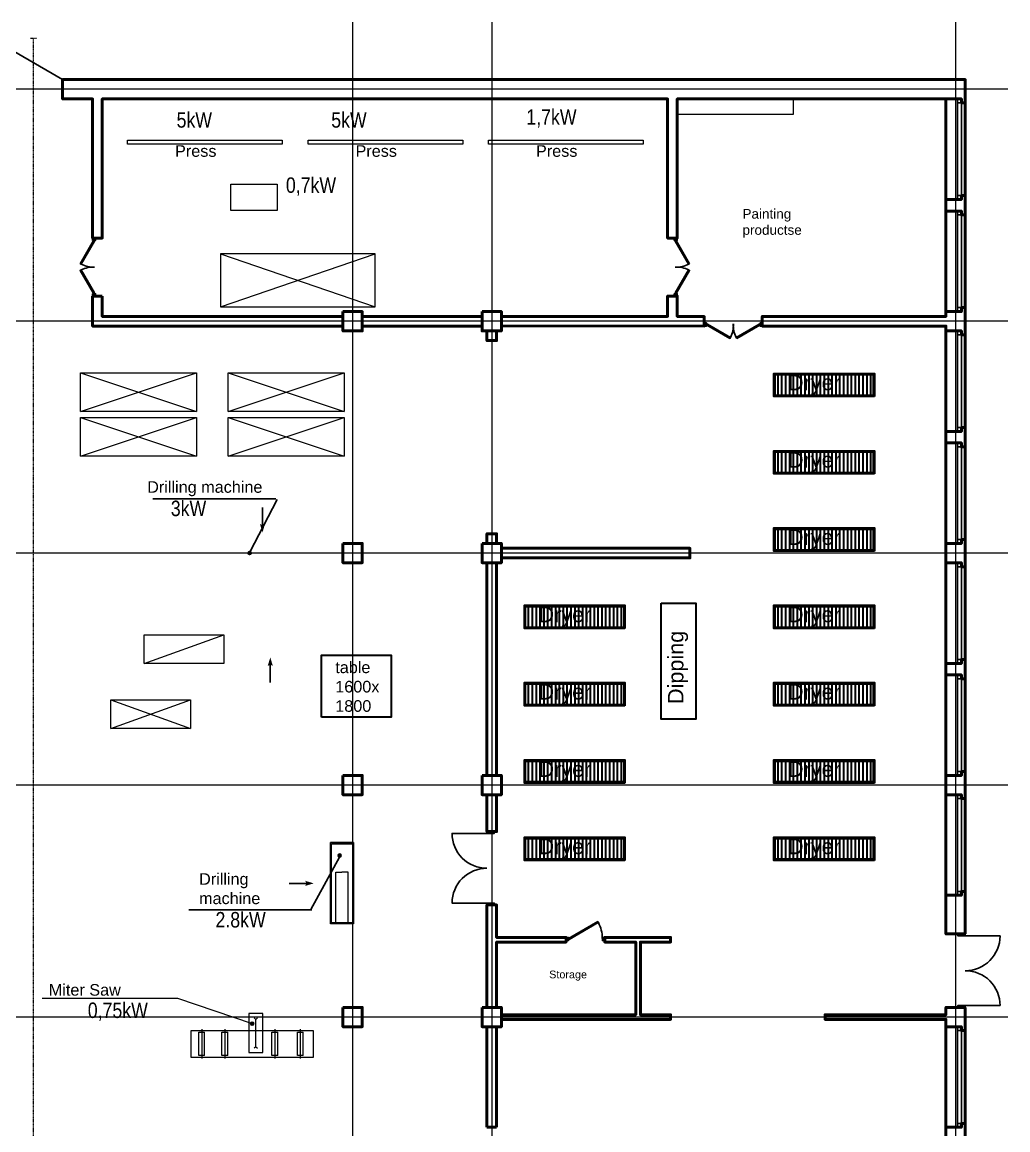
# Model space of a CAD drawing. Header units: millimetres. Extents: x 22548 to 138166, y 14045 to 100780.
# Drawn here: x 112670 to 138166, y 72129 to 100780 of the extents above; entities that cross this region are included whole.
import ezdxf

# ---------------------------------------------------------------- set-up
doc = ezdxf.new("R2010")
doc.units = ezdxf.units.MM
doc.linetypes.add('ACAD_ISO10W100', pattern=[18, 12, -3, 0, -3])
doc.linetypes.add('DASHED', pattern=[0.211667, 0.141111, -0.070556])
for name, color, linetype, lineweight in [('axis', 40, 'ACAD_ISO10W100', 13), ('equipment', 177, 'Continuous', 13), ('rail', 30, 'DASHED', 13), ('wall', 5, 'Continuous', 50)]:
    doc.layers.add(name, color=color, linetype=linetype, lineweight=lineweight)
for name, color, linetype in [('door_cad-block.com', 250, 'Continuous'), ('txt', 7, 'Continuous'), ('Windows', 7, 'Continuous')]:
    doc.layers.add(name, color=color, linetype=linetype)
doc.styles.add('Qwerty', font='timesi.ttf')
doc.styles.get("Standard").update_dxf_attribs({"font": 'arial.ttf'})

# ---------------------------------------------------------------- blocks, each defined once
blk = doc.blocks.new('вапап')
at = {"color": 0}
for p, q in [((87480.68, 10882.75), (87495.68, 10882.75)), ((87480.68, 10877.75), (87480.68, 10882.75)), ((87480.68, 10877.75), (87495.68, 10882.75)), ((87480.68, 10882.75), (87495.68, 10877.75)), ((87495.68, 10882.75), (87495.68, 10877.75)), ((87495.68, 10877.75), (87480.68, 10877.75))]:
    blk.add_line(p, q, dxfattribs=at)
blk = doc.blocks.new('Dryer_top_dwgmodels.com')
at = {"color": 0, "lineweight": -2}
for points in [[(2600, -300), (0, -300), (0, 300), (2600, 300)], [(2570, -270), (30, -270), (30, 270), (2570, 270)]]:
    blk.add_lwpolyline(points, close=True, dxfattribs=at)
for points in [[(100, 270), (100, -270)], [(200, 270), (200, -270)], [(300, 270), (300, -270)], [(400, 270), (400, -270)], [(500, 270), (500, -270)], [(600, 270), (600, -270)], [(700, 270), (700, -270)], [(800, 270), (800, -270)], [(900, 270), (900, -270)], [(1000, 270), (1000, -270)], [(1100, 270), (1100, -270)], [(1200, 270), (1200, -270)], [(1300, 270), (1300, -270)], [(1400, 270), (1400, -270)], [(1500, 270), (1500, -270)], [(1600, 270), (1600, -270)], [(1700, 270), (1700, -270)], [(1800, 270), (1800, -270)], [(1900, 270), (1900, -270)], [(2000, 270), (2000, -270)], [(2100, 270), (2100, -270)], [(2200, 270), (2200, -270)], [(2300, 270), (2300, -270)], [(2400, 270), (2400, -270)], [(2500, 270), (2500, -270)]]:
    blk.add_lwpolyline(points, dxfattribs=at)
at = {"insert": (364, 263), "char_height": 400, "width": 1116.23, "attachment_point": 1}
blk.add_mtext('Dryer', dxfattribs=at)
blk = doc.blocks.new('Press Kadis_top_dwgmodels.com')
at = {"lineweight": 15}
blk.add_lwpolyline([(-2000, 487), (2000, 487), (2000, 384), (-2000, 384)], close=True, dxfattribs=at)
at = {"color": 0, "insert": (-773, 358), "char_height": 300, "width": 1116.23, "attachment_point": 1}
blk.add_mtext('Press ', dxfattribs=at)
blk = doc.blocks.new('Miter Saw_dwgmodels.com')
at = {"color": 0}
for p, q in [((-1301, 1136), (-1665, 1136)), ((-1665, 1136), (-1665, 128)), ((-1483, 986), (-1525, 1024)), ((-1483, 986), (-1525, 1024)), ((-1483, 986), (-1441, 1024)), ((-1483, 986), (-1441, 1024)), ((-1483, 278), (-1483, 986)), ((-1301, 128), (-1301, 1136)), ((-3154, 700), (-2310, 700)), ((-3154, 0), (-3154, 700)), ((-2955, 50), (-2955, 650)), ((-2955, 650), (-2805, 650)), ((-2880, 730), (-2880, -30)), ((-2805, 50), (-2805, 650)), ((-2359, 50), (-2359, 650)), ((-2359, 650), (-2209, 650)), ((-2310, 700), (-1234, 700)), ((-2284, 730), (-2284, -30)), ((-2209, 50), (-2209, 650)), ((-1234, 700), (0, 700)), ((-1065, 50), (-1065, 650)), ((-1065, 650), (-915, 650)), ((-990, 730), (-990, -30)), ((-915, 50), (-915, 650)), ((-406, 50), (-406, 650)), ((-406, 650), (-256, 650)), ((-331, 730), (-331, -30)), ((-256, 50), (-256, 650)), ((0, 700), (0, 0)), ((0, 0), (-3154, 0)), ((-2805, 50), (-2955, 50)), ((-2209, 50), (-2359, 50)), ((-1665, 128), (-1301, 128)), ((-1483, 278), (-1525, 239)), ((-1483, 278), (-1441, 239)), ((-915, 50), (-1065, 50)), ((-256, 50), (-406, 50))]:
    blk.add_line(p, q, dxfattribs=at)
blk = doc.blocks.new('Drilling machine_dwgmodels.com')
at = {"color": 0}
for p, q in [((-300, 0), (-300, 2100)), ((300, 2100), (300, 0)), ((300, 0), (-300, 0))]:
    blk.add_line(p, q, dxfattribs=at)
blk.add_lwpolyline([(-270, 2070), (270, 2070), (270, 30), (-270, 30)], close=True, dxfattribs=at)
for points in [[(-159, 30), (-159, 1338), (0, 1338)], [(159, 30), (159, 1338), (0, 1338)]]:
    blk.add_lwpolyline(points, dxfattribs=at)
blk = doc.blocks.new('*U31')
at = {"color": 0}
for p, q in [((0, 0), (2600, 0)), ((100, 0), (100, -100)), ((2500, 0), (2500, -100)), ((0, -100), (2600, -100))]:
    blk.add_line(p, q, dxfattribs=at)
blk = doc.blocks.new('*U37')
for points in [[(5, 5), (65, 5), (65, 85), (5, 85)], [(5, 5), (65, 5), (65, 85), (5, 85)], [(683, -289), (85, 56), (70, 30), (668, -315)], [(842, -315), (1440, 30), (1425, 56), (827, -289)], [(1505, 5), (1445, 5), (1445, 85), (1505, 85)]]:
    blk.add_lwpolyline(points, close=True)
for centre, start, end in [((20, 30), 334.2879, 2.3373), ((1490, 30), 177.6627, 205.7121)]:
    blk.add_arc(centre, 736, start, end)
blk = doc.blocks.new('*U50')
for points in [[(5, 5), (65, 5), (65, 85), (5, 85)], [(940, 30), (187, -405), (172, -379), (925, 56)], [(1005, 5), (945, 5), (945, 85), (1005, 85)]]:
    blk.add_lwpolyline(points, close=True)
blk.add_arc((940, 30), 871, 180, 208.0251)
blk = doc.blocks.new('*U35')
at = {"color": 0, "linetype": 'ByBlock', "ltscale": 10}
blk.add_lwpolyline([(-50, 0), (-50, 900, 0.414214), (-950, 0)], format="xyb", dxfattribs=at)
at = {"color": 0}
blk.add_lwpolyline([(-50, 0), (0, 0), (0, -190), (-50, -190)], close=True, dxfattribs=at)
blk = doc.blocks.new('gate 1500')
at = {"color": 0}
for points in [[(0, 0), (1299, 750)], [(3000, 0), (1701, 750)]]:
    blk.add_lwpolyline(points, dxfattribs=at)
at = {"color": 0, "linetype": 'DASHED', "ltscale": 200}
for centre, start, end in [((0, 0), 0, 30), ((3000, 0), 150, 180)]:
    blk.add_arc(centre, 1500, start, end, dxfattribs=at)

msp = doc.modelspace()

# ---------------------------------------------------------------- hatches: boundary and pattern name
at = {"layer": 'txt'}
for points in [[(118887, 87581), (118954, 87808, -0.449967), (118819, 87808)], [(118594, 87048, 1), (118515, 87048, 1)], [(119088, 84349), (119020, 84121, -0.449967), (119156, 84121)], [(120923, 79225, 1), (120843, 79225, 1)], [(120212, 78504), (119984, 78572, -0.449967), (119984, 78436)], [(118620, 74836, 1), (118620, 74915, 1)]]:
    msp.add_hatch(color=256, dxfattribs=at).paths.add_polyline_path(points)

# ---------------------------------------------------------------- linework, layer by layer
at = {"layer": 'axis'}
for points in [[(121215, 100780), (121215, 34515)], [(124815, 100780), (124815, 34515)], [(136815, 100780), (136815, 34515)], [(138166, 99045), (76915, 99045)], [(138166, 93045), (76915, 93045)], [(138166, 87045), (76915, 87045)], [(138166, 81045), (76915, 81045)], [(138166, 75045), (76915, 75045)]]:
    msp.add_lwpolyline(points, dxfattribs=at)
at = {"layer": 'equipment'}
for p, q in [((118068, 96590), (119268, 96590)), ((118068, 95905), (118068, 96590)), ((119268, 96590), (119268, 95905)), ((119268, 95905), (118068, 95905)), ((121803, 94787), (117803, 94787)), ((117803, 94787), (117803, 93417)), ((117803, 94787), (121803, 93417)), ((117803, 93417), (121803, 94787)), ((121803, 93417), (121803, 94787)), ((117803, 93417), (121803, 93417)), ((115823, 84933), (117883, 84933)), ((115823, 84190), (115823, 84933)), ((115823, 84190), (117883, 84933)), ((117883, 84933), (117883, 84190)), ((117883, 84190), (115823, 84190)), ((114963, 83251), (117023, 83251)), ((114963, 82507), (114963, 83251)), ((114963, 83251), (117023, 82507)), ((114963, 82507), (117023, 83251)), ((117023, 83251), (117023, 82507)), ((117023, 82507), (114963, 82507))]:
    msp.add_line(p, q, dxfattribs=at)
msp.add_lwpolyline([(129615, 98795), (132615, 98795), (132615, 98395), (129615, 98395), (129615, 98795)], dxfattribs=at)
at = {"layer": 'equipment', "lineweight": 30}
msp.add_lwpolyline([(129195, 85754), (130095, 85754), (130095, 82754), (129195, 82754)], close=True, dxfattribs=at)
msp.add_lwpolyline([(120413, 82807), (120413, 84407), (122213, 84407), (122213, 82807), (120413, 82807)], dxfattribs=at)
at = {"layer": 'rail'}
for p, q in [((113044, 100357), (112886, 100357)), ((112965, 37244), (112965, 100357))]:
    msp.add_line(p, q, dxfattribs=at)
at = {"layer": 'txt'}
for p, q in [((119228, 88454), (116046, 88454)), ((118558, 87068), (119264, 88429)), ((118887, 88228), (118887, 87778)), ((119088, 83702), (119088, 84152)), ((120877, 79185), (120138, 77825)), ((119573, 78504), (120023, 78504)), ((120167, 77820), (116985, 77820))]:
    msp.add_line(p, q, dxfattribs=at)
at = {"layer": 'txt', "color": 0}
msp.add_line((120643, 79557), (121243, 79557), dxfattribs=at)
at = {"layer": 'txt', "lineweight": 15}
for p, q in [((113185, 75535), (116684, 75535)), ((116684, 75535), (118620, 74876))]:
    msp.add_line(p, q, dxfattribs=at)
at = {"layer": 'txt'}
for centre in [(118554, 87048), (120883, 79225), (118620, 74876)]:
    msp.add_circle(centre, 39.6, dxfattribs=at)
at = {"layer": 'wall'}
for points in [[(137065, 98695), (137065, 99295), (113715, 99295), (113715, 98795), (114490, 98795), (114490, 95195), (114740, 95195), (114740, 98795), (129365, 98795), (129365, 95195), (129615, 95195), (129615, 98795), (136965, 98795), (136965, 98795), (136965, 98795), (136965, 98695), (137065, 98695)], [(136565, 96195), (136965, 96195), (136965, 96295), (137065, 96295), (137065, 95795), (136965, 95795), (136965, 95895), (136565, 95895), (136565, 96195)], [(120965, 92920), (114490, 92920), (114490, 93695)], [(114490, 93695), (114740, 93695)], [(120965, 93170), (114740, 93170), (114740, 93695)], [(125065, 92923), (130315, 92920), (130315, 93045), (130315, 93165), (129615, 93170), (129615, 93695), (129365, 93695), (129365, 93170), (125065, 93170)], [(120965, 93295), (121465, 93295), (121465, 92795), (120965, 92795), (120965, 93295)], [(124565, 93170), (121465, 93170)], [(124565, 93295), (125065, 93295), (125065, 92795), (124565, 92795), (124565, 93295)], [(124565, 92920), (121465, 92920)], [(124690, 92795), (124690, 92545), (124940, 92545), (124940, 92795)], [(124690, 87295), (124690, 87545), (124940, 87545), (124940, 87295)], [(120965, 87295), (121465, 87295), (121465, 86795), (120965, 86795), (120965, 87295)], [(124565, 87295), (125065, 87295), (125065, 86795), (124565, 86795), (124565, 87295)], [(125065, 87170), (129940, 87170), (129940, 86920), (125065, 86920)], [(124690, 81295), (124690, 86795)], [(124940, 86795), (124940, 81295)], [(120965, 81295), (121465, 81295), (121465, 80795), (120965, 80795), (120965, 81295)], [(124565, 81295), (125065, 81295), (125065, 80795), (124565, 80795), (124565, 81295)], [(124940, 80795), (124940, 79845), (124690, 79845), (124690, 80795)], [(137065, 77195), (137065, 78295), (136965, 78295), (136965, 78195), (136565, 78195), (136565, 77195), (137065, 77195)], [(124690, 75295), (124690, 77945), (124940, 77945), (124940, 77105), (126740, 77105), (126740, 76985), (124940, 76985), (124940, 75295)], [(125065, 74985), (129440, 74985), (129440, 75105), (128660, 75105), (128660, 76985), (129440, 76985), (129440, 77105), (127740, 77105), (127740, 76985), (128540, 76985), (128540, 75105), (125065, 75105)], [(120965, 75295), (121465, 75295), (121465, 74795), (120965, 74795), (120965, 75295)], [(124565, 75295), (125065, 75295), (125065, 74795), (124565, 74795), (124565, 75295)], [(124690, 72195), (124690, 74795)], [(124940, 72195), (124940, 74795)], [(124690, 72195), (124940, 72195)]]:
    msp.add_lwpolyline(points, dxfattribs=at)
at = {"layer": 'wall', "color": 4}
for points in [[(136565, 96195), (136565, 98795)], [(137065, 96295), (137065, 98695)], [(136565, 95895), (136565, 93295)], [(137065, 95795), (137065, 93395)], [(136565, 92795), (136565, 90195)], [(137065, 92695), (137065, 90295)], [(136565, 89895), (136565, 87295)], [(137065, 89795), (137065, 87395)], [(136565, 86795), (136565, 84195)], [(137065, 86695), (137065, 84295)], [(136565, 83895), (136565, 81295)], [(137065, 83795), (137065, 81395)], [(136565, 80795), (136565, 78195)], [(137065, 80695), (137065, 78295)], [(136565, 74795), (136565, 72195)], [(137065, 74695), (137065, 72295)]]:
    msp.add_lwpolyline(points, dxfattribs=at)
at = {"layer": 'wall'}
for points in [[(137065, 93395), (136965, 93395), (136965, 93295), (136565, 93295), (136565, 93170), (131815, 93170), (131815, 92920), (136565, 92920), (136565, 92795), (136965, 92795), (136965, 92695), (137065, 92695)], [(137065, 89795), (136965, 89795), (136965, 89895), (136565, 89895), (136565, 90195), (136965, 90195), (136965, 90295), (137065, 90295)], [(137065, 86695), (136965, 86695), (136965, 86795), (136565, 86795), (136565, 87295), (136965, 87295), (136965, 87395), (137065, 87395)], [(137065, 83795), (137065, 84295), (136965, 84295), (136965, 84195), (136565, 84195), (136565, 83895), (136965, 83895), (136965, 83795)], [(137065, 80695), (137065, 81395), (136965, 81395), (136965, 81295), (136565, 81295), (136565, 80795), (136965, 80795), (136965, 80695)], [(137065, 75295), (136565, 75295), (136565, 75105), (133440, 75105), (133440, 74985), (136565, 74985), (136565, 74795), (136965, 74795), (136965, 74695), (137065, 74695)], [(137065, 71795), (136965, 71795), (136965, 71895), (136565, 71895), (136565, 72195), (136965, 72195), (136965, 72295), (137065, 72295)]]:
    msp.add_lwpolyline(points, close=True, dxfattribs=at)

# ---------------------------------------------------------------- block references
at = {"layer": 'door_cad-block.com'}
for name, p in [('gate 1500', (110715, 99295)), ('*U37', (130310, 92915))]:
    msp.add_blockref(name, p, dxfattribs=at)
at = {"layer": 'door_cad-block.com', "xscale": -1}
for name, p, rotation in [('*U37', (114485, 93690), 270), ('*U35', (124690, 77945), 90), ('*U35', (137065, 77195), 270)]:
    msp.add_blockref(name, p, dxfattribs=dict(at, rotation=rotation))
at = {"layer": 'door_cad-block.com'}
for name, p, rotation in [('*U37', (129620, 93690), 90.00000000000003), ('*U35', (124690, 79845), 90), ('*U50', (127745, 77110), 180), ('*U35', (137065, 75295), 270)]:
    msp.add_blockref(name, p, dxfattribs=dict(at, rotation=rotation))
at = {"layer": 'equipment'}
for p in [(117398, 97239), (122066, 97239), (126734, 97239)]:
    msp.add_blockref('Press Kadis_top_dwgmodels.com', p, dxfattribs=at)
at = {"layer": 'equipment', "xscale": 200.0000000000085, "yscale": 200.0000000000085, "zscale": 200.0000000000085}
for p in [(-17381957, -2084844), (-17378141, -2084844), (-17381957, -2085996), (-17378141, -2085996)]:
    msp.add_blockref('вапап', p, dxfattribs=at)
at = {"layer": 'equipment', "lineweight": 30}
for name, p in [('Dryer_top_dwgmodels.com', (132115, 91396)), ('Dryer_top_dwgmodels.com', (132115, 89396)), ('Dryer_top_dwgmodels.com', (132115, 87396)), ('Dryer_top_dwgmodels.com', (125662, 85396)), ('Dryer_top_dwgmodels.com', (132115, 85396)), ('Dryer_top_dwgmodels.com', (125662, 83396)), ('Dryer_top_dwgmodels.com', (132115, 83396)), ('Dryer_top_dwgmodels.com', (125662, 81396)), ('Dryer_top_dwgmodels.com', (132115, 81396)), ('Dryer_top_dwgmodels.com', (125662, 79396)), ('Dryer_top_dwgmodels.com', (132115, 79396)), ('Drilling machine_dwgmodels.com', (120943, 77457)), ('Miter Saw_dwgmodels.com', (120195, 74001))]:
    msp.add_blockref(name, p, dxfattribs=at)
at = {"layer": 'Windows', "rotation": 270}
for p in [(136965, 98795), (136965, 95895), (136965, 92795), (136965, 89895), (136965, 86795), (136965, 83895), (136965, 80795), (136965, 74795)]:
    msp.add_blockref('*U31', p, dxfattribs=at)

# ---------------------------------------------------------------- texts
at = {"layer": 'equipment', "lineweight": 30, "insert": (129374, 83143), "char_height": 400, "width": 1116.23, "attachment_point": 1, "rotation": 90}
msp.add_mtext('Dipping', dxfattribs=at)
at = {"layer": 'equipment', "lineweight": 30, "insert": (120769, 84242), "char_height": 300, "width": 1116.23, "attachment_point": 1}
msp.add_mtext('table\\P1600x\\P1800', dxfattribs=at)
at = {"layer": 'txt', "color": 1, "lineweight": 20, "char_height": 400, "width": 1885.47, "attachment_point": 1, "style": 'Qwerty'}
for s, insert in [('{\\fArial Narrow|b0|i0|c204|p34;\\C2;5\\fArial Narrow|b0|i0|c0|p34;kW}', (116665, 98451)), ('{\\fArial Narrow|b0|i0|c204|p34;\\C2;5\\fArial Narrow|b0|i0|c0|p34;kW}', (120665, 98451)), ('{\\fArial Narrow|b0|i0|c204|p34;\\C2;1,7\\fArial Narrow|b0|i0|c0|p34;kW}', (125712, 98527)), ('{\\fArial Narrow|b0|i0|c204|p34;\\C2;0,7\\fArial Narrow|b0|i0|c0|p34;kW}', (119492, 96764)), ('{\\fArial Narrow|b0|i0|c204|p34;\\C2;3\\fArial Narrow|b0|i0|c0|p34;kW}', (116515, 88403)), ('{\\fArial Narrow|b0|i0|c204|p34;\\C2;2.8\\fArial Narrow|b0|i0|c0|p34;kW}', (117671, 77763)), ('{\\fArial Narrow|b0|i0|c204|p34;\\C2;0,75\\fArial Narrow|b0|i0|c0|p34;kW}', (114368, 75422))]:
    msp.add_mtext(s, dxfattribs=dict(at, insert=insert))
at = {"layer": 'txt'}
for s, insert, char_height, width, attachment_point in [('Painting productsе', (131302, 95947), 250, 2134.94, 1), ('Drilling machine', (115904, 88907), 300, 4274.63, 1), ('Drilling machine', (117246, 78767), 300, 1116.23, 1), ('Storage', (126791, 76118), 200, 2134.94, 5), ('Miter Saw', (113359, 75899), 300, 3648.26, 1)]:
    msp.add_mtext(s, dxfattribs=dict(at, insert=insert, char_height=char_height, width=width, attachment_point=attachment_point))

doc.saveas('drawing.dxf')
